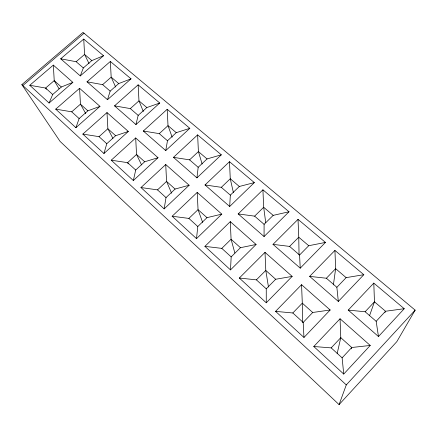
<?xml version="1.0" encoding="UTF-8"?>
<svg xmlns="http://www.w3.org/2000/svg" width="437" height="437" viewBox="0 0 437 437"><rect width="100%" height="100%" fill="white"/><g stroke="black" fill="none" stroke-linecap="round" stroke-linejoin="round"><path stroke-width="0.66" d="M264.068 236.548L264.095 224.339L273.169 215.37L289.01 211.77L262.916 189.816L238.187 213.922L264.068 236.548L289.01 211.77M230.496 269.897L231.168 256.89L240.476 247.692L256.093 244.474L230.277 221.635L204.909 246.364L230.496 269.897L256.093 244.474M229.682 206.493L230.343 195.131L239.312 186.479L254.339 182.6L229.491 161.69L205.035 184.955L229.682 206.493L254.339 182.6M196.503 238.629L197.792 226.524L206.991 217.653L221.794 214.13L197.218 192.395L172.156 216.239L196.503 238.629L221.794 214.13M196.934 177.875L198.174 167.295L207.045 158.942L221.313 154.818L197.617 134.88L173.451 157.347L196.934 177.875L221.313 154.818M333.393 284.908L335.638 268.673L334.933 250.406L363.813 274.704L338.32 301.443L309.647 276.381L334.933 250.406M164.159 208.881L166.011 197.606L175.095 189.046L189.145 185.244L165.727 164.53L140.971 187.549L164.159 208.881L189.145 185.244M165.727 150.596L167.486 140.741L176.253 132.668L189.822 128.32L167.202 109.288L143.314 131.013L165.727 150.596L189.822 128.32M133.345 180.536L135.705 170.031L144.68 161.761L158.025 157.719L135.683 137.955L111.233 160.199L133.345 180.536L158.025 157.719M337.162 353.566L340.778 337.67L340.052 318.753L370.226 345.449L343.739 374.061L313.782 346.508L340.052 318.753M135.94 124.567L138.174 115.384L146.837 107.568L159.756 103.023L138.141 84.838L114.538 105.858L135.94 124.567L159.756 103.023M103.957 153.502L106.775 143.707L115.641 135.71L128.331 131.45L106.999 112.577L82.844 134.088L103.957 153.502L128.331 131.45M107.491 99.696L110.157 91.136L118.717 83.571L131.018 78.846L110.343 61.453L87.023 81.812L107.491 99.696L131.018 78.846M351.337 348.797L351.741 347.508L340.778 337.67L331.18 347.885L313.782 346.508M75.896 127.697L79.13 118.558L87.886 110.818L99.975 106.36L79.578 88.312L55.723 109.141L75.896 127.697L99.975 106.36M369.516 315.76L374.465 301.809L373.793 283.1L404.23 308.708L378.475 336.534L348.234 310.106L373.793 283.1M339.079 404.613L346.284 384.915L415.15 310.139L83.041 32.387L21.85 84.631L60.093 141.413L339.079 404.613L396.84 341.625L415.15 310.139M80.282 75.918L83.336 67.932L91.797 60.601L103.531 55.718L83.735 39.068L60.694 58.798L80.282 75.918L103.531 55.718M49.075 103.028L52.691 94.501L61.338 87.001L72.853 82.369L53.336 65.102L29.782 85.275L49.075 103.028L72.853 82.369M384.997 312.493L385.532 311.248L404.23 308.708M343.739 374.061L342.116 357.837L351.741 347.508L370.226 345.449M378.475 336.534L376.164 321.299L385.532 311.248L374.465 301.809L365.124 311.75L348.234 310.106M303.961 337.473L330.159 309.997L301.552 284.695L275.578 311.368L303.961 337.473L303.185 322.419L292.817 312.979L275.578 311.368M303.185 322.419L312.706 312.488L330.159 309.997M338.32 301.443L336.867 287.3L346.137 277.637L363.813 274.704M292.817 312.979L302.306 303.163L301.552 284.695M309.647 276.381L326.395 278.238L335.638 268.673L346.137 277.637M266.27 302.803L292.167 276.386L265.008 252.362L239.334 278.03L266.27 302.803L266.253 288.813L275.671 279.265L292.167 276.386M300.235 268.16L325.456 242.431L298.023 219.352L273.01 244.359L300.235 268.16L299.563 255.022L289.611 246.413L273.01 244.359M299.563 255.022L308.735 245.714L325.456 242.431M239.334 278.03L256.404 279.855L265.789 270.405L265.008 252.362M289.611 246.413L298.755 237.204L298.023 219.352M204.909 246.364L221.805 248.374L231.08 239.268L230.277 221.635M238.187 213.922L254.629 216.146L263.675 207.264L262.916 189.816M172.156 216.239L188.882 218.413L198.043 209.634L197.218 192.395M205.035 184.955L221.324 187.326L230.266 178.755L229.491 161.69M140.971 187.549L157.517 189.877L166.568 181.399L165.727 164.53M173.451 157.347L189.576 159.855L198.414 151.579L197.617 134.88M143.314 131.013L159.276 133.64L168.01 125.638L167.202 109.288M82.844 134.088L99.03 136.666L107.868 128.74L106.999 112.577M114.538 105.858L130.33 108.595L138.966 100.849L138.141 84.838M55.723 109.141L71.728 111.823L80.457 104.148L79.578 88.312M87.023 81.812L102.646 84.641L111.178 77.141L110.343 61.453M60.694 58.798L76.147 61.715L84.581 54.439L83.735 39.068M22.839 85.548L84.062 33.239M111.233 160.199L127.599 162.657L135.705 170.031M29.782 85.275L45.601 88.05L52.691 94.501M91.797 60.601L84.581 54.439L89.039 63.567M118.717 83.571L111.178 77.141L115.647 87.023M146.837 107.568L138.966 100.849L143.314 111.484M176.253 132.668L168.01 125.638L172.151 137.163M207.045 158.942L198.414 151.579L202.129 164.001M239.312 186.479L230.266 178.755L233.418 192.733M273.169 215.37L263.675 207.264L265.751 222.772M308.735 245.714L298.755 237.204L299.055 254.842M76.147 61.715L83.336 67.932M102.646 84.641L110.157 91.136M130.33 108.595L138.174 115.384M159.276 133.64L167.486 140.741M189.576 159.855L198.174 167.295M221.324 187.326L230.343 195.131M254.629 216.146L264.095 224.339M326.395 278.238L336.867 287.3M365.124 311.75L376.164 321.299M61.338 87.001L54.226 80.616L53.336 65.102M87.886 110.818L80.457 104.148L85.75 113.615M115.641 135.71L107.868 128.74L112.921 138.398M144.68 161.761L136.541 154.463L135.683 137.955M175.095 189.046L166.568 181.399L171.61 193.241M206.991 217.653L198.043 209.634L202.642 222.422M240.476 247.692L231.08 239.268L234.844 252.99M275.671 279.265L265.789 270.405L268.471 287.005M312.706 312.488L302.306 303.163L302.404 322.55M71.728 111.823L79.13 118.558M99.03 136.666L106.775 143.707M157.517 189.877L166.011 197.606M188.882 218.413L197.792 226.524M221.805 248.374L231.168 256.89M256.404 279.855L266.253 288.813M331.18 347.885L342.116 357.837M21.85 84.631L346.284 384.915M46.322 89.203L45.601 88.05L54.226 80.616L59.061 88.815M128.221 163.859L127.599 162.657L136.541 154.463L141.55 164.913"/></g></svg>
